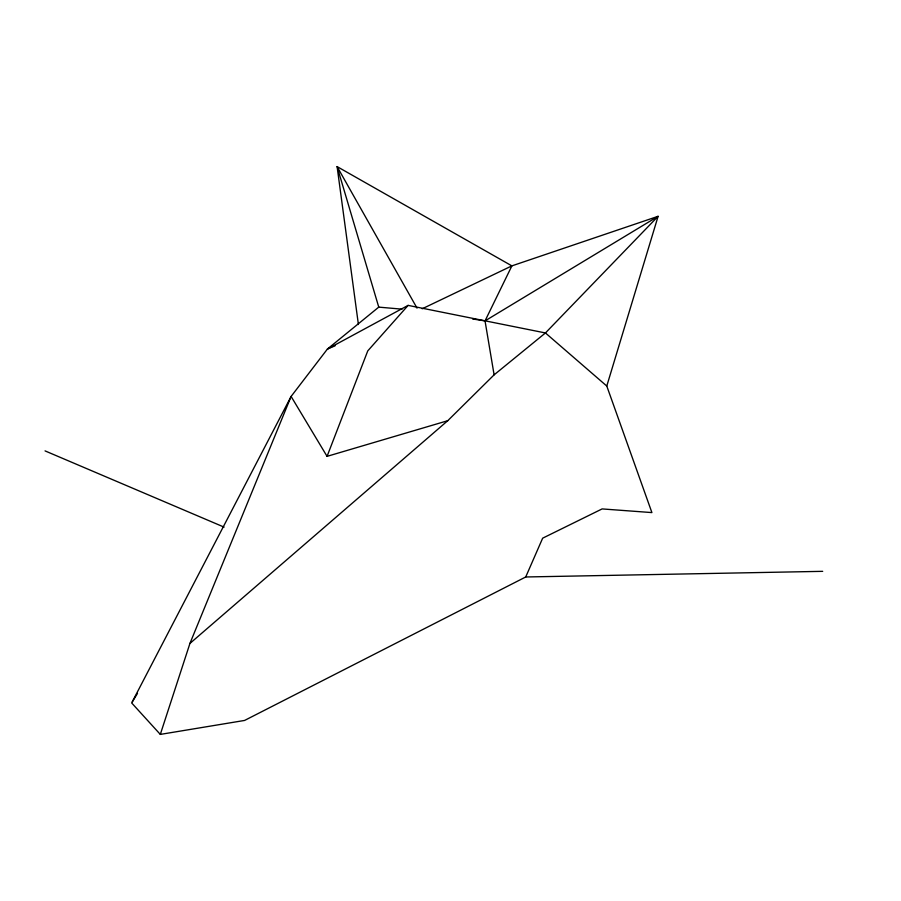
<?xml version="1.0" encoding="UTF-8"?>
<svg xmlns="http://www.w3.org/2000/svg" width="901" height="901" viewBox="0 0 901 901"><rect width="100%" height="100%" fill="white"/><g stroke="black" fill="none" stroke-linecap="round" stroke-linejoin="round"><path stroke-width="1.35" d="M402.004 309.156L378.758 307.128L327.423 349.036L291.102 396.44L131.67 702.949L160.31 734.405L244.599 720.44L525.722 576.978L542.661 538.179L602.116 508.919L651.907 512.59L606.778 386.033L658.102 216.308L511.881 265.874L422.209 308.773M160.31 734.405L189.931 643.438L291.102 396.44L327.063 456.356L447.752 420.699L494.108 374.85L545.443 332.953L658.102 216.308L485.031 320.902L472.541 318.965M327.063 456.356L367.754 350.906L408.119 305.383L545.443 332.953L606.778 386.033M132.402 701.755L137.493 693.387M189.931 643.438L447.752 420.699M408.119 305.383L327.423 349.036L335.116 345.781M525.722 576.978L822.692 571.335M45.05 450.894L224.079 527.119M417.039 308.142L337.098 166.595L511.881 265.874L485.031 320.902L494.108 374.85M378.758 307.128L337.098 166.595L358.407 324.506"/></g></svg>
